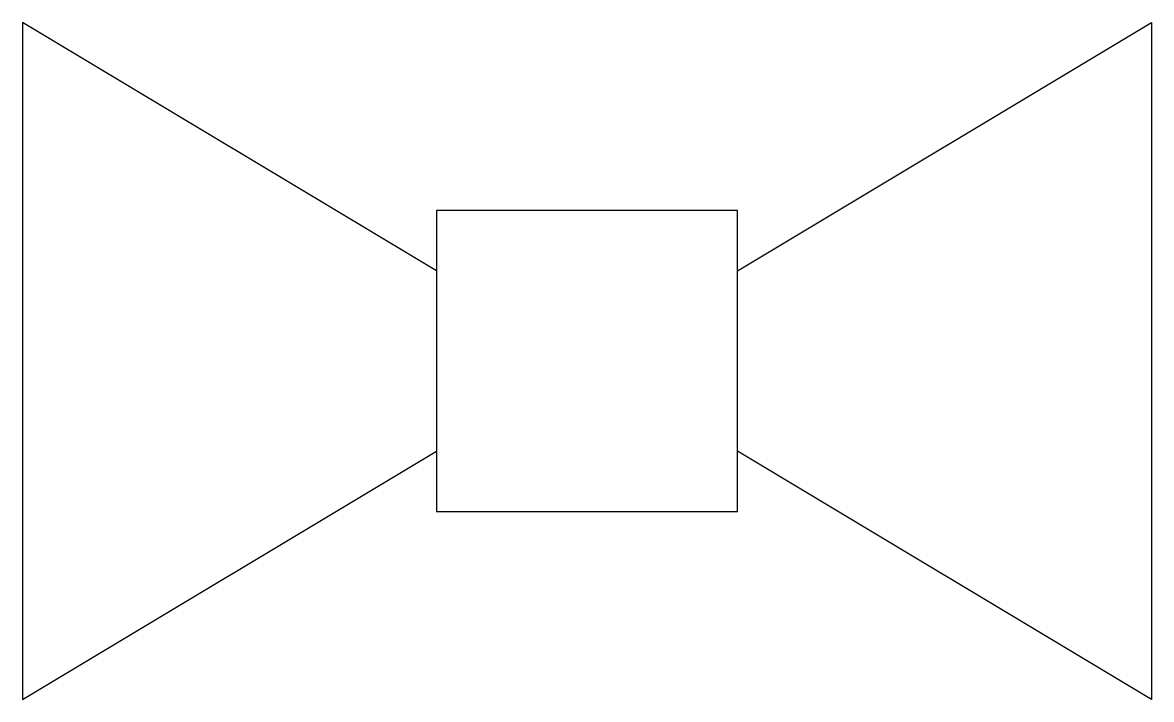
# Model space of a CAD drawing. Header units: millimetres. Extents: x -3 to 3, y -1.8 to 1.8.
import ezdxf

# ---------------------------------------------------------------- set-up
doc = ezdxf.new("R2010")
doc.units = ezdxf.units.MM

msp = doc.modelspace()

# ---------------------------------------------------------------- linework, layer by layer
at = {"color": 0, "linetype": 'Continuous', "lineweight": -2}
for points in [[(-0.8, 0.48), (-3, 1.8), (-3, -1.8), (-0.8, -0.48)], [(0.8, 0.48), (3, 1.8), (3, -1.8), (0.8, -0.48)]]:
    msp.add_lwpolyline(points, dxfattribs=at)
msp.add_lwpolyline([(-0.8, -0.8), (0.8, -0.8), (0.8, 0.8), (-0.8, 0.8)], close=True, dxfattribs=at)

doc.saveas('drawing.dxf')
